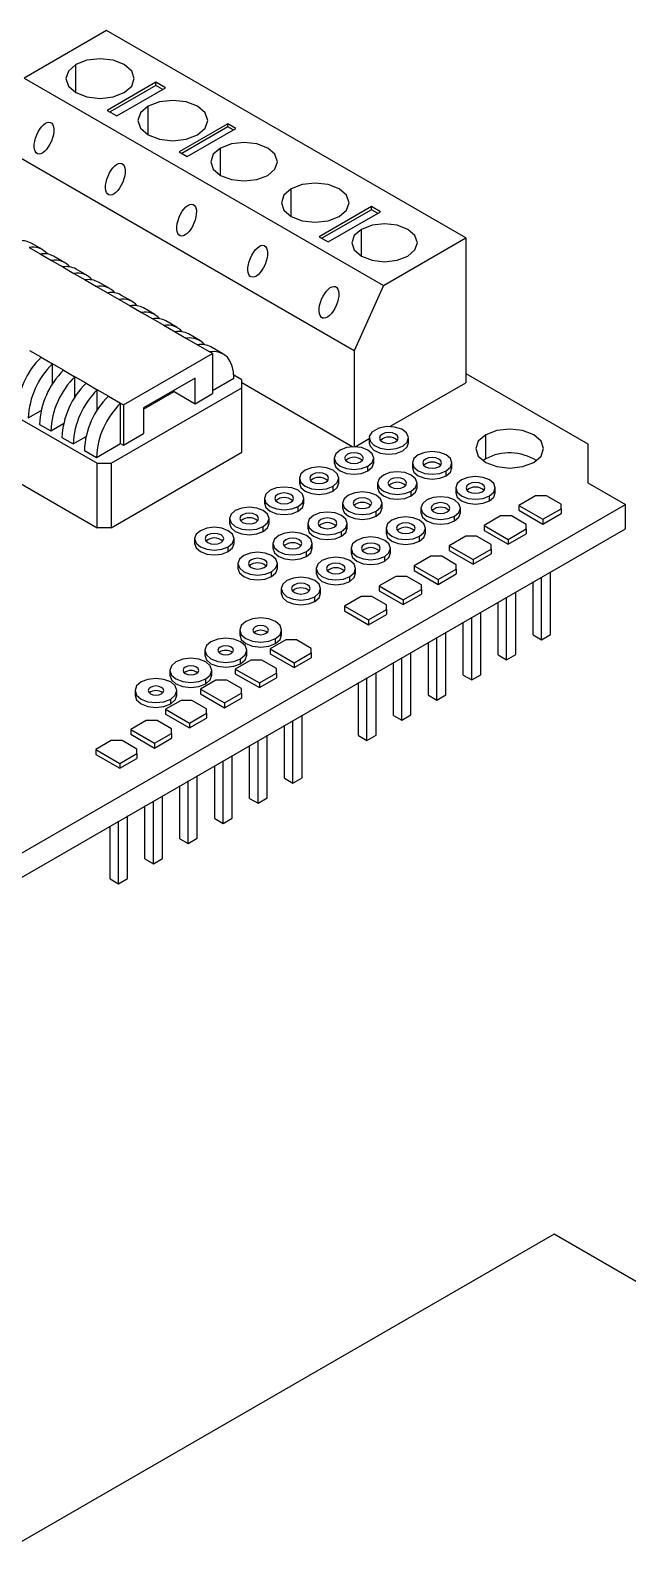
# Model space of a CAD drawing. Header units: millimetres. Extents: x 45 to 155, y 46 to 185.
# Drawn here: x 93.23 to 99.28, y 142.65 to 158.08 of the extents above; entities that cross this region are included whole.
import ezdxf

# ---------------------------------------------------------------- set-up
doc = ezdxf.new("R2010")
doc.units = ezdxf.units.MM

msp = doc.modelspace()

# ---------------------------------------------------------------- linework, layer by layer
at = {"color": 7, "linetype": 'Continuous', "lineweight": 25}
for p, q in [((94.002, 158.083), (93.166, 157.6)), ((97.641, 155.982), (94.002, 158.083)), ((93.166, 157.6), (96.805, 155.499)), ((93.69, 157.454), (93.69, 157.737)), ((94.502, 157.558), (94.008, 157.273)), ((94.502, 157.526), (94.037, 157.257)), ((94.106, 157.217), (94.6, 157.502)), ((94.6, 157.502), (94.502, 157.558)), ((94.502, 157.526), (94.502, 157.558)), ((94.572, 157.486), (94.502, 157.526)), ((94.422, 157.025), (94.422, 157.315)), ((94.008, 157.273), (94.106, 157.217)), ((95.23, 157.138), (94.736, 156.853)), ((95.312, 157.091), (95.23, 157.138)), ((95.23, 157.106), (95.23, 157.138)), ((95.23, 157.106), (94.764, 156.837)), ((94.818, 156.806), (95.312, 157.091)), ((95.283, 157.075), (95.23, 157.106)), ((96.508, 154.838), (92.869, 156.939)), ((94.736, 156.853), (94.818, 156.806)), ((95.156, 156.615), (95.156, 156.891)), ((95.872, 156.197), (95.872, 156.478)), ((96.684, 156.299), (96.155, 155.993)), ((96.684, 156.266), (96.183, 155.977)), ((96.246, 155.94), (96.776, 156.246)), ((96.776, 156.246), (96.684, 156.299)), ((96.684, 156.266), (96.684, 156.299)), ((96.747, 156.23), (96.684, 156.266)), ((96.583, 155.796), (96.583, 156.067)), ((93.352, 155.862), (93.237, 155.928)), ((96.155, 155.993), (96.246, 155.94)), ((96.805, 155.499), (97.641, 155.982)), ((97.641, 155.982), (97.641, 154.513)), ((93.217, 155.884), (93.33, 155.818)), ((93.33, 155.818), (93.445, 155.752)), ((93.445, 155.752), (93.558, 155.687)), ((93.58, 155.73), (93.465, 155.797)), ((93.558, 155.687), (93.672, 155.621)), ((93.672, 155.621), (93.785, 155.555)), ((93.807, 155.599), (93.693, 155.665)), ((93.785, 155.555), (93.9, 155.489)), ((93.9, 155.489), (94.013, 155.424)), ((94.035, 155.468), (93.92, 155.534)), ((96.805, 155.499), (96.508, 154.838)), ((91.121, 155.305), (93.906, 153.697)), ((94.013, 155.424), (94.128, 155.358)), ((94.128, 155.358), (94.241, 155.292)), ((94.263, 155.336), (94.148, 155.402)), ((94.241, 155.292), (94.355, 155.226)), ((94.355, 155.226), (94.469, 155.161)), ((94.49, 155.205), (94.376, 155.271)), ((94.469, 155.161), (94.583, 155.095)), ((94.718, 155.073), (94.603, 155.139)), ((94.583, 155.095), (94.696, 155.03)), ((94.696, 155.03), (94.811, 154.963)), ((94.946, 154.942), (94.831, 155.008)), ((93.338, 154.771), (93.225, 154.837)), ((94.811, 154.963), (94.924, 154.898)), ((94.924, 154.898), (95.047, 154.827)), ((95.075, 154.811), (95.047, 154.827)), ((95.181, 154.806), (95.059, 154.876)), ((96.508, 154.838), (96.508, 153.865)), ((93.338, 154.771), (93.453, 154.705)), ((93.566, 154.64), (93.453, 154.705)), ((93.453, 154.498), (93.453, 154.705)), ((94.172, 154.29), (95.075, 154.811)), ((95.075, 154.811), (95.075, 154.403)), ((91.121, 154.652), (93.906, 153.044)), ((93.566, 154.64), (93.681, 154.574)), ((93.794, 154.509), (93.681, 154.574)), ((93.681, 154.367), (93.681, 154.574)), ((93.794, 154.509), (93.908, 154.442)), ((94.898, 154.559), (94.376, 154.258)), ((94.898, 154.301), (94.898, 154.559)), ((95.075, 154.435), (95.291, 154.56)), ((95.372, 154.543), (95.29, 154.591)), ((95.372, 154.461), (95.372, 154.543)), ((95.372, 154.514), (96.497, 153.864)), ((96.872, 154.068), (97.641, 154.513)), ((97.641, 154.606), (98.877, 153.893)), ((94.021, 154.377), (93.908, 154.442)), ((93.908, 154.235), (93.908, 154.442)), ((94.021, 154.377), (94.144, 154.306)), ((94.048, 153.697), (95.372, 154.461)), ((94.376, 154.244), (94.686, 154.423)), ((94.686, 154.423), (94.686, 154.437)), ((94.686, 154.423), (94.898, 154.301)), ((94.898, 154.301), (95.075, 154.403)), ((95.372, 153.808), (95.372, 154.461)), ((93.209, 154.156), (93.338, 154.231)), ((94.144, 153.898), (94.144, 154.306)), ((94.144, 154.306), (94.172, 154.29)), ((94.172, 154.29), (94.172, 153.882)), ((94.376, 154.258), (94.376, 153.999)), ((93.322, 154.091), (93.437, 154.025)), ((93.437, 154.025), (93.566, 154.1)), ((96.759, 154.052), (96.69, 154.012)), ((93.55, 153.959), (93.664, 153.893)), ((93.664, 153.893), (93.794, 153.968)), ((93.9, 153.757), (94.144, 153.898)), ((94.144, 153.898), (94.172, 153.882)), ((94.172, 153.882), (94.376, 153.999)), ((96.519, 153.864), (96.662, 153.947)), ((96.662, 153.953), (96.662, 153.904)), ((97.061, 153.904), (97.061, 153.953)), ((97.842, 153.741), (97.842, 153.986)), ((98.877, 153.893), (98.877, 153.498)), ((93.777, 153.828), (93.9, 153.757)), ((94.048, 153.044), (95.372, 153.808)), ((96.308, 153.749), (96.308, 153.7)), ((96.708, 153.7), (96.708, 153.749)), ((97.842, 153.741), (97.815, 153.724)), ((93.906, 153.697), (94.048, 153.697)), ((93.906, 153.044), (93.906, 153.697)), ((94.048, 153.697), (94.048, 153.044)), ((96.649, 153.619), (96.649, 153.668)), ((97.1, 153.7), (97.1, 153.651)), ((97.441, 153.57), (97.441, 153.619)), ((97.5, 153.651), (97.5, 153.7)), ((95.955, 153.545), (95.955, 153.496)), ((96.296, 153.415), (96.296, 153.464)), ((96.354, 153.496), (96.354, 153.545)), ((96.747, 153.496), (96.747, 153.447)), ((97.146, 153.447), (97.146, 153.496)), ((97.539, 153.447), (97.539, 153.398)), ((97.938, 153.398), (97.938, 153.447)), ((98.877, 153.498), (99.256, 153.279)), ((89.823, 147.833), (99.256, 153.279)), ((95.601, 153.341), (95.601, 153.292)), ((96.001, 153.292), (96.001, 153.341)), ((96.393, 153.292), (96.393, 153.243)), ((96.793, 153.243), (96.793, 153.292)), ((97.088, 153.366), (97.088, 153.415)), ((97.88, 153.317), (97.88, 153.366)), ((98.346, 153.367), (98.178, 153.27)), ((98.457, 153.367), (98.346, 153.367)), ((98.605, 153.282), (98.457, 153.367)), ((98.605, 153.236), (98.605, 153.282)), ((99.256, 153.034), (99.256, 153.279)), ((95.248, 153.137), (95.248, 153.088)), ((95.647, 153.088), (95.647, 153.137)), ((95.942, 153.211), (95.942, 153.26)), ((96.734, 153.162), (96.734, 153.211)), ((97.185, 153.243), (97.185, 153.194)), ((97.526, 153.113), (97.526, 153.162)), ((97.585, 153.194), (97.585, 153.243)), ((97.993, 153.163), (97.825, 153.066)), ((98.104, 153.163), (97.993, 153.163)), ((98.252, 153.078), (98.104, 153.163)), ((98.178, 153.27), (98.178, 153.221)), ((98.178, 153.27), (98.422, 153.13)), ((98.178, 153.221), (98.422, 153.081)), ((98.422, 153.13), (98.605, 153.236)), ((98.422, 153.081), (98.605, 153.187)), ((98.422, 153.13), (98.422, 153.081)), ((98.605, 153.236), (98.605, 153.187)), ((89.823, 147.588), (99.256, 153.034)), ((94.048, 153.044), (93.906, 153.044)), ((95.589, 153.006), (95.589, 153.055)), ((96.04, 153.088), (96.04, 153.039)), ((96.381, 152.957), (96.381, 153.006)), ((96.439, 153.039), (96.439, 153.088)), ((96.832, 153.039), (96.832, 152.99)), ((97.231, 152.99), (97.231, 153.039)), ((97.825, 153.066), (98.068, 152.926)), ((97.825, 153.066), (97.825, 153.017)), ((97.825, 153.017), (98.068, 152.877)), ((98.068, 152.926), (98.252, 153.032)), ((98.068, 152.877), (98.252, 152.983)), ((98.252, 153.032), (98.252, 153.078)), ((98.252, 153.032), (98.252, 152.983)), ((94.894, 152.933), (94.894, 152.884)), ((95.235, 152.802), (95.235, 152.851)), ((95.294, 152.884), (95.294, 152.933)), ((95.686, 152.884), (95.686, 152.835)), ((96.085, 152.835), (96.085, 152.884)), ((96.478, 152.835), (96.478, 152.786)), ((96.877, 152.786), (96.877, 152.835)), ((97.172, 152.908), (97.172, 152.957)), ((97.639, 152.959), (97.471, 152.862)), ((97.471, 152.862), (97.715, 152.722)), ((97.471, 152.862), (97.471, 152.813)), ((97.471, 152.813), (97.715, 152.673)), ((97.75, 152.959), (97.639, 152.959)), ((97.715, 152.722), (97.898, 152.828)), ((97.898, 152.874), (97.75, 152.959)), ((97.898, 152.828), (97.898, 152.874)), ((97.898, 152.828), (97.898, 152.779)), ((98.068, 152.926), (98.068, 152.877)), ((95.332, 152.68), (95.332, 152.631)), ((95.732, 152.631), (95.732, 152.68)), ((96.027, 152.753), (96.027, 152.802)), ((96.819, 152.704), (96.819, 152.753)), ((97.286, 152.755), (97.118, 152.658)), ((97.118, 152.658), (97.361, 152.518)), ((97.118, 152.658), (97.118, 152.609)), ((97.397, 152.755), (97.286, 152.755)), ((97.544, 152.669), (97.397, 152.755)), ((97.544, 152.623), (97.544, 152.669)), ((97.715, 152.673), (97.898, 152.779)), ((97.715, 152.722), (97.715, 152.673)), ((95.673, 152.549), (95.673, 152.598)), ((96.124, 152.631), (96.124, 152.582)), ((96.465, 152.5), (96.465, 152.549)), ((96.524, 152.582), (96.524, 152.631)), ((96.932, 152.551), (96.764, 152.454)), ((97.043, 152.551), (96.932, 152.551)), ((97.191, 152.465), (97.043, 152.551)), ((97.118, 152.609), (97.361, 152.469)), ((97.361, 152.518), (97.544, 152.623)), ((97.361, 152.469), (97.544, 152.575)), ((97.361, 152.518), (97.361, 152.469)), ((97.544, 152.623), (97.544, 152.575)), ((98.407, 151.909), (98.407, 152.544)), ((98.499, 151.962), (98.499, 152.597)), ((95.771, 152.427), (95.771, 152.378)), ((96.17, 152.378), (96.17, 152.427)), ((96.764, 152.454), (96.764, 152.405)), ((96.764, 152.454), (97.007, 152.314)), ((96.764, 152.405), (97.007, 152.265)), ((97.007, 152.314), (97.191, 152.419)), ((97.007, 152.265), (97.191, 152.37)), ((97.191, 152.419), (97.191, 152.465)), ((97.191, 152.419), (97.191, 152.37)), ((98.146, 151.758), (98.146, 152.393)), ((98.322, 151.958), (98.322, 152.495)), ((96.112, 152.296), (96.112, 152.345)), ((96.579, 152.347), (96.411, 152.25)), ((96.411, 152.25), (96.411, 152.201)), ((96.411, 152.25), (96.654, 152.109)), ((96.411, 152.201), (96.654, 152.06)), ((96.689, 152.347), (96.579, 152.347)), ((96.654, 152.109), (96.837, 152.215)), ((96.837, 152.261), (96.689, 152.347)), ((96.837, 152.215), (96.837, 152.261)), ((96.837, 152.215), (96.837, 152.166)), ((97.007, 152.314), (97.007, 152.265)), ((97.969, 151.754), (97.969, 152.291)), ((98.054, 151.705), (98.054, 152.34)), ((96.654, 152.06), (96.837, 152.166)), ((96.654, 152.109), (96.654, 152.06)), ((97.615, 151.55), (97.615, 152.087)), ((97.7, 151.501), (97.7, 152.136)), ((97.792, 151.554), (97.792, 152.189)), ((95.35, 152.006), (95.35, 151.957)), ((95.816, 151.907), (95.66, 151.816)), ((95.713, 151.871), (95.713, 151.92)), ((95.775, 151.957), (95.775, 152.006)), ((95.927, 151.907), (95.816, 151.907)), ((96.075, 151.821), (95.927, 151.907)), ((97.347, 151.297), (97.347, 151.931)), ((97.438, 151.35), (97.438, 151.985)), ((98.322, 151.958), (98.407, 151.909)), ((98.407, 151.909), (98.499, 151.962)), ((94.997, 151.802), (94.997, 151.753)), ((95.422, 151.753), (95.422, 151.802)), ((95.66, 151.816), (95.66, 151.767)), ((95.66, 151.816), (95.903, 151.676)), ((95.66, 151.767), (95.903, 151.627)), ((95.903, 151.676), (96.075, 151.775)), ((96.075, 151.775), (96.075, 151.821)), ((96.075, 151.775), (96.075, 151.726)), ((97.085, 151.146), (97.085, 151.78)), ((97.262, 151.346), (97.262, 151.883)), ((97.969, 151.754), (98.054, 151.705)), ((98.054, 151.705), (98.146, 151.758)), ((94.643, 151.598), (94.643, 151.549)), ((95.068, 151.549), (95.068, 151.598)), ((95.463, 151.703), (95.306, 151.612)), ((95.306, 151.612), (95.55, 151.472)), ((95.306, 151.612), (95.306, 151.563)), ((95.359, 151.666), (95.359, 151.715)), ((95.574, 151.703), (95.463, 151.703)), ((95.722, 151.617), (95.574, 151.703)), ((95.722, 151.571), (95.722, 151.617)), ((95.903, 151.627), (96.075, 151.726)), ((95.903, 151.676), (95.903, 151.627)), ((96.731, 150.942), (96.731, 151.576)), ((96.908, 151.142), (96.908, 151.678)), ((96.993, 151.093), (96.993, 151.727)), ((95.109, 151.498), (94.953, 151.408)), ((95.006, 151.462), (95.006, 151.511)), ((95.22, 151.498), (95.109, 151.498)), ((95.368, 151.413), (95.22, 151.498)), ((95.306, 151.563), (95.55, 151.423)), ((95.55, 151.472), (95.722, 151.571)), ((95.55, 151.423), (95.722, 151.522)), ((95.55, 151.472), (95.55, 151.423)), ((95.722, 151.571), (95.722, 151.522)), ((96.555, 150.937), (96.555, 151.474)), ((96.639, 150.888), (96.639, 151.523)), ((97.615, 151.55), (97.7, 151.501)), ((97.7, 151.501), (97.792, 151.554)), ((94.29, 151.394), (94.29, 151.345)), ((94.756, 151.294), (94.599, 151.204)), ((94.652, 151.258), (94.652, 151.307)), ((94.714, 151.345), (94.714, 151.394)), ((94.867, 151.294), (94.756, 151.294)), ((95.014, 151.209), (94.867, 151.294)), ((94.953, 151.408), (94.953, 151.359)), ((94.953, 151.408), (95.196, 151.268)), ((94.953, 151.359), (95.196, 151.219)), ((95.196, 151.268), (95.368, 151.367)), ((95.196, 151.219), (95.368, 151.318)), ((95.196, 151.268), (95.196, 151.219)), ((95.368, 151.367), (95.368, 151.413)), ((95.368, 151.367), (95.368, 151.318)), ((97.262, 151.346), (97.347, 151.297)), ((97.347, 151.297), (97.438, 151.35)), ((94.599, 151.204), (94.599, 151.155)), ((94.599, 151.204), (94.843, 151.064)), ((94.599, 151.155), (94.843, 151.015)), ((94.843, 151.064), (95.014, 151.163)), ((94.843, 151.015), (95.014, 151.114)), ((95.014, 151.163), (95.014, 151.209)), ((95.014, 151.163), (95.014, 151.114)), ((95.982, 150.509), (95.982, 151.144)), ((96.908, 151.142), (96.993, 151.093)), ((96.993, 151.093), (97.085, 151.146)), ((94.402, 151.09), (94.246, 151)), ((94.246, 151), (94.246, 150.951)), ((94.246, 151), (94.489, 150.86)), ((94.513, 151.09), (94.402, 151.09)), ((94.489, 150.86), (94.661, 150.959)), ((94.661, 151.005), (94.513, 151.09)), ((94.661, 150.959), (94.661, 151.005)), ((94.661, 150.959), (94.661, 150.91)), ((94.843, 151.064), (94.843, 151.015)), ((95.805, 150.505), (95.805, 151.042)), ((95.89, 150.456), (95.89, 151.091)), ((94.049, 150.886), (93.892, 150.796)), ((94.159, 150.886), (94.049, 150.886)), ((94.307, 150.801), (94.159, 150.886)), ((94.246, 150.951), (94.489, 150.811)), ((94.489, 150.811), (94.661, 150.91)), ((94.489, 150.86), (94.489, 150.811)), ((95.451, 150.301), (95.451, 150.838)), ((95.536, 150.252), (95.536, 150.886)), ((95.628, 150.305), (95.628, 150.94)), ((96.555, 150.937), (96.639, 150.888)), ((96.639, 150.888), (96.731, 150.942)), ((93.892, 150.796), (93.892, 150.747)), ((93.892, 150.796), (94.135, 150.656)), ((93.892, 150.747), (94.135, 150.607)), ((94.135, 150.656), (94.307, 150.755)), ((94.135, 150.607), (94.307, 150.706)), ((94.135, 150.656), (94.135, 150.607)), ((94.307, 150.755), (94.307, 150.801)), ((94.307, 150.755), (94.307, 150.706)), ((95.183, 150.048), (95.183, 150.682)), ((95.275, 150.101), (95.275, 150.735)), ((94.921, 149.897), (94.921, 150.531)), ((95.098, 150.097), (95.098, 150.633)), ((95.805, 150.505), (95.89, 150.456)), ((95.89, 150.456), (95.982, 150.509)), ((94.744, 149.892), (94.744, 150.429)), ((94.829, 149.843), (94.829, 150.478)), ((94.391, 149.688), (94.391, 150.225)), ((94.476, 149.639), (94.476, 150.274)), ((94.568, 149.692), (94.568, 150.327)), ((95.451, 150.301), (95.536, 150.252)), ((95.536, 150.252), (95.628, 150.305)), ((94.122, 149.435), (94.122, 150.07)), ((94.214, 149.488), (94.214, 150.123)), ((95.098, 150.097), (95.183, 150.048)), ((95.183, 150.048), (95.275, 150.101)), ((94.037, 149.484), (94.037, 150.021)), ((94.744, 149.892), (94.829, 149.843)), ((94.829, 149.843), (94.921, 149.897)), ((94.391, 149.688), (94.476, 149.639)), ((94.476, 149.639), (94.568, 149.692)), ((94.037, 149.484), (94.122, 149.435)), ((94.122, 149.435), (94.214, 149.488)), ((98.536, 145.883), (83.255, 137.062)), ((105.086, 142.101), (98.536, 145.883))]:
    msp.add_line(p, q, dxfattribs=at)
at = {"color": 7, "linetype": 'Continuous', "lineweight": 25, "flags": 128}
for points in [[(93.69, 157.737), (93.615, 157.672), (93.589, 157.596), (93.615, 157.519), (93.69, 157.454), (93.803, 157.41), (93.936, 157.395), (94.069, 157.41), (94.181, 157.454), (94.257, 157.519), (94.283, 157.596), (94.257, 157.672), (94.181, 157.737), (94.069, 157.781), (93.936, 157.796), (93.803, 157.781), (93.69, 157.737)], [(94.422, 157.315), (94.346, 157.248), (94.319, 157.17), (94.346, 157.092), (94.422, 157.025), (94.537, 156.981), (94.673, 156.966), (94.809, 156.981), (94.923, 157.025), (95, 157.092), (95.027, 157.17), (95, 157.248), (94.923, 157.315), (94.809, 157.359), (94.673, 157.374), (94.537, 157.359), (94.422, 157.315)], [(95.156, 156.891), (95.083, 156.828), (95.057, 156.753), (95.083, 156.679), (95.156, 156.615), (95.266, 156.573), (95.395, 156.558), (95.524, 156.573), (95.634, 156.615), (95.707, 156.679), (95.733, 156.753), (95.707, 156.828), (95.634, 156.891), (95.524, 156.933), (95.395, 156.948), (95.266, 156.933), (95.156, 156.891)], [(95.872, 156.478), (95.798, 156.413), (95.772, 156.338), (95.798, 156.262), (95.872, 156.197), (95.984, 156.154), (96.115, 156.139), (96.247, 156.154), (96.358, 156.197), (96.432, 156.262), (96.459, 156.338), (96.432, 156.413), (96.358, 156.478), (96.247, 156.521), (96.115, 156.536), (95.984, 156.521), (95.872, 156.478)], [(96.583, 156.067), (96.511, 156.005), (96.486, 155.932), (96.511, 155.859), (96.583, 155.796), (96.691, 155.755), (96.818, 155.74), (96.945, 155.755), (97.052, 155.796), (97.124, 155.859), (97.15, 155.932), (97.124, 156.005), (97.052, 156.067), (96.945, 156.109), (96.818, 156.124), (96.691, 156.109), (96.583, 156.067)], [(95.291, 154.56), (95.287, 154.624), (95.274, 154.681), (95.253, 154.73), (95.225, 154.771), (95.189, 154.801), (95.146, 154.821), (95.099, 154.83), (95.047, 154.827)], [(96.69, 154.012), (96.663, 153.968), (96.67, 153.92), (96.709, 153.879), (96.774, 153.85), (96.853, 153.838), (96.934, 153.846), (97.003, 153.872), (97.048, 153.911), (97.061, 153.958), (97.041, 154.004), (96.991, 154.041), (96.919, 154.064), (96.837, 154.068), (96.759, 154.052)], [(96.662, 153.904), (96.67, 153.871), (96.709, 153.83), (96.774, 153.801), (96.853, 153.789), (96.934, 153.797), (97.003, 153.823), (97.048, 153.862), (97.061, 153.904)], [(96.928, 153.915), (96.949, 153.932), (96.956, 153.953), (96.949, 153.974), (96.928, 153.992), (96.898, 154.004), (96.862, 154.008), (96.825, 154.004), (96.795, 153.992), (96.774, 153.974), (96.767, 153.953), (96.774, 153.932), (96.795, 153.915), (96.825, 153.903), (96.862, 153.899), (96.898, 153.903), (96.928, 153.915)], [(97.842, 153.986), (97.767, 153.922), (97.741, 153.846), (97.767, 153.77), (97.842, 153.706), (97.953, 153.663), (98.085, 153.648), (98.216, 153.663), (98.328, 153.706), (98.402, 153.77), (98.428, 153.846), (98.402, 153.922), (98.328, 153.986), (98.216, 154.029), (98.085, 154.044), (97.953, 154.029), (97.842, 153.986)], [(96.649, 153.668), (96.693, 153.705), (96.708, 153.749), (96.693, 153.793), (96.649, 153.831), (96.584, 153.856), (96.508, 153.865), (96.432, 153.856), (96.367, 153.831), (96.324, 153.793), (96.308, 153.749), (96.324, 153.705), (96.367, 153.668), (96.432, 153.643), (96.508, 153.634), (96.584, 153.643), (96.649, 153.668)], [(96.575, 153.711), (96.595, 153.728), (96.603, 153.749), (96.595, 153.77), (96.575, 153.788), (96.544, 153.8), (96.508, 153.804), (96.472, 153.8), (96.441, 153.788), (96.421, 153.77), (96.413, 153.749), (96.421, 153.728), (96.441, 153.711), (96.472, 153.699), (96.508, 153.695), (96.544, 153.699), (96.575, 153.711)], [(97.441, 153.619), (97.484, 153.656), (97.5, 153.7), (97.484, 153.744), (97.441, 153.782), (97.376, 153.807), (97.3, 153.816), (97.224, 153.807), (97.159, 153.782), (97.115, 153.744), (97.1, 153.7), (97.115, 153.656), (97.159, 153.619), (97.224, 153.594), (97.3, 153.585), (97.376, 153.594), (97.441, 153.619)], [(97.367, 153.662), (97.387, 153.679), (97.395, 153.7), (97.387, 153.721), (97.367, 153.739), (97.336, 153.751), (97.3, 153.755), (97.264, 153.751), (97.233, 153.739), (97.213, 153.721), (97.205, 153.7), (97.213, 153.679), (97.233, 153.662), (97.264, 153.65), (97.3, 153.646), (97.336, 153.65), (97.367, 153.662)], [(96.296, 153.464), (96.339, 153.501), (96.354, 153.545), (96.339, 153.589), (96.296, 153.627), (96.231, 153.652), (96.154, 153.66), (96.078, 153.652), (96.013, 153.627), (95.97, 153.589), (95.955, 153.545), (95.97, 153.501), (96.013, 153.464), (96.078, 153.439), (96.154, 153.43), (96.231, 153.439), (96.296, 153.464)], [(96.221, 153.507), (96.242, 153.524), (96.249, 153.545), (96.242, 153.566), (96.221, 153.584), (96.191, 153.596), (96.154, 153.6), (96.118, 153.596), (96.088, 153.584), (96.067, 153.566), (96.06, 153.545), (96.067, 153.524), (96.088, 153.507), (96.118, 153.495), (96.154, 153.491), (96.191, 153.495), (96.221, 153.507)], [(96.308, 153.7), (96.324, 153.656), (96.367, 153.619), (96.432, 153.594), (96.508, 153.585), (96.584, 153.594), (96.649, 153.619)], [(96.649, 153.619), (96.693, 153.656), (96.708, 153.7)], [(97.088, 153.415), (97.131, 153.452), (97.146, 153.496), (97.131, 153.54), (97.088, 153.578), (97.023, 153.603), (96.946, 153.611), (96.87, 153.603), (96.805, 153.578), (96.762, 153.54), (96.747, 153.496), (96.762, 153.452), (96.805, 153.415), (96.87, 153.39), (96.946, 153.381), (97.023, 153.39), (97.088, 153.415)], [(97.1, 153.651), (97.115, 153.607), (97.159, 153.57), (97.224, 153.545), (97.3, 153.536), (97.376, 153.545), (97.441, 153.57)], [(97.441, 153.57), (97.484, 153.607), (97.5, 153.651)], [(95.942, 153.26), (95.985, 153.297), (96.001, 153.341), (95.985, 153.385), (95.942, 153.423), (95.877, 153.448), (95.801, 153.456), (95.724, 153.448), (95.66, 153.423), (95.616, 153.385), (95.601, 153.341), (95.616, 153.297), (95.66, 153.26), (95.724, 153.235), (95.801, 153.226), (95.877, 153.235), (95.942, 153.26)], [(95.955, 153.496), (95.97, 153.452), (96.013, 153.415), (96.078, 153.39), (96.154, 153.381), (96.231, 153.39), (96.296, 153.415)], [(96.296, 153.415), (96.339, 153.452), (96.354, 153.496)], [(96.747, 153.447), (96.762, 153.403), (96.805, 153.366), (96.87, 153.341), (96.946, 153.332), (97.023, 153.341), (97.088, 153.366)], [(97.013, 153.458), (97.034, 153.475), (97.041, 153.496), (97.034, 153.517), (97.013, 153.535), (96.983, 153.547), (96.946, 153.551), (96.91, 153.547), (96.88, 153.535), (96.859, 153.517), (96.852, 153.496), (96.859, 153.475), (96.88, 153.458), (96.91, 153.446), (96.946, 153.442), (96.983, 153.446), (97.013, 153.458)], [(97.088, 153.366), (97.131, 153.403), (97.146, 153.447)], [(97.88, 153.366), (97.923, 153.403), (97.938, 153.447), (97.923, 153.491), (97.88, 153.529), (97.815, 153.554), (97.738, 153.562), (97.662, 153.554), (97.597, 153.529), (97.554, 153.491), (97.539, 153.447), (97.554, 153.403), (97.597, 153.366), (97.662, 153.341), (97.738, 153.332), (97.815, 153.341), (97.88, 153.366)], [(97.805, 153.409), (97.826, 153.426), (97.833, 153.447), (97.826, 153.468), (97.805, 153.486), (97.775, 153.498), (97.738, 153.502), (97.702, 153.498), (97.672, 153.486), (97.651, 153.468), (97.644, 153.447), (97.651, 153.426), (97.672, 153.409), (97.702, 153.397), (97.738, 153.393), (97.775, 153.397), (97.805, 153.409)], [(95.601, 153.292), (95.616, 153.248), (95.66, 153.211), (95.724, 153.186), (95.801, 153.177), (95.877, 153.186), (95.942, 153.211)], [(95.868, 153.302), (95.888, 153.32), (95.895, 153.341), (95.888, 153.362), (95.868, 153.38), (95.837, 153.391), (95.801, 153.396), (95.765, 153.391), (95.734, 153.38), (95.714, 153.362), (95.706, 153.341), (95.714, 153.32), (95.734, 153.302), (95.765, 153.291), (95.801, 153.286), (95.837, 153.291), (95.868, 153.302)], [(95.942, 153.211), (95.985, 153.248), (96.001, 153.292)], [(96.734, 153.211), (96.777, 153.248), (96.793, 153.292), (96.777, 153.336), (96.734, 153.374), (96.669, 153.399), (96.593, 153.407), (96.516, 153.399), (96.452, 153.374), (96.408, 153.336), (96.393, 153.292), (96.408, 153.248), (96.452, 153.211), (96.516, 153.186), (96.593, 153.177), (96.669, 153.186), (96.734, 153.211)], [(96.66, 153.253), (96.68, 153.271), (96.687, 153.292), (96.68, 153.313), (96.66, 153.331), (96.629, 153.342), (96.593, 153.347), (96.557, 153.342), (96.526, 153.331), (96.505, 153.313), (96.498, 153.292), (96.505, 153.271), (96.526, 153.253), (96.557, 153.242), (96.593, 153.237), (96.629, 153.242), (96.66, 153.253)], [(97.526, 153.162), (97.569, 153.199), (97.585, 153.243), (97.569, 153.287), (97.526, 153.325), (97.461, 153.35), (97.385, 153.358), (97.308, 153.35), (97.244, 153.325), (97.2, 153.287), (97.185, 153.243), (97.2, 153.199), (97.244, 153.162), (97.308, 153.137), (97.385, 153.128), (97.461, 153.137), (97.526, 153.162)], [(97.452, 153.204), (97.472, 153.222), (97.479, 153.243), (97.472, 153.264), (97.452, 153.282), (97.421, 153.294), (97.385, 153.298), (97.349, 153.294), (97.318, 153.282), (97.297, 153.264), (97.29, 153.243), (97.297, 153.222), (97.318, 153.204), (97.349, 153.193), (97.385, 153.188), (97.421, 153.193), (97.452, 153.204)], [(97.539, 153.398), (97.554, 153.354), (97.597, 153.317), (97.662, 153.292), (97.738, 153.283), (97.815, 153.292), (97.88, 153.317)], [(97.88, 153.317), (97.923, 153.354), (97.938, 153.398)], [(95.589, 153.055), (95.632, 153.093), (95.647, 153.137), (95.632, 153.181), (95.589, 153.218), (95.524, 153.243), (95.447, 153.252), (95.371, 153.243), (95.306, 153.218), (95.263, 153.181), (95.248, 153.137), (95.263, 153.093), (95.306, 153.055), (95.371, 153.03), (95.447, 153.022), (95.524, 153.03), (95.589, 153.055)], [(95.514, 153.098), (95.535, 153.116), (95.542, 153.137), (95.535, 153.158), (95.514, 153.176), (95.484, 153.187), (95.447, 153.192), (95.411, 153.187), (95.38, 153.176), (95.36, 153.158), (95.353, 153.137), (95.36, 153.116), (95.38, 153.098), (95.411, 153.086), (95.447, 153.082), (95.484, 153.086), (95.514, 153.098)], [(96.381, 153.006), (96.424, 153.044), (96.439, 153.088), (96.424, 153.132), (96.381, 153.169), (96.316, 153.194), (96.239, 153.203), (96.163, 153.194), (96.098, 153.169), (96.055, 153.132), (96.04, 153.088), (96.055, 153.044), (96.098, 153.006), (96.163, 152.981), (96.239, 152.973), (96.316, 152.981), (96.381, 153.006)], [(96.306, 153.049), (96.327, 153.067), (96.334, 153.088), (96.327, 153.109), (96.306, 153.127), (96.276, 153.138), (96.239, 153.143), (96.203, 153.138), (96.172, 153.127), (96.152, 153.109), (96.145, 153.088), (96.152, 153.067), (96.172, 153.049), (96.203, 153.038), (96.239, 153.033), (96.276, 153.038), (96.306, 153.049)], [(96.393, 153.243), (96.408, 153.199), (96.452, 153.162), (96.516, 153.137), (96.593, 153.128), (96.669, 153.137), (96.734, 153.162)], [(96.734, 153.162), (96.777, 153.199), (96.793, 153.243)], [(97.172, 152.957), (97.216, 152.995), (97.231, 153.039), (97.216, 153.083), (97.172, 153.12), (97.108, 153.145), (97.031, 153.154), (96.955, 153.145), (96.89, 153.12), (96.847, 153.083), (96.832, 153.039), (96.847, 152.995), (96.89, 152.957), (96.955, 152.932), (97.031, 152.924), (97.108, 152.932), (97.172, 152.957)], [(97.185, 153.194), (97.2, 153.15), (97.244, 153.113), (97.308, 153.088), (97.385, 153.079), (97.461, 153.088), (97.526, 153.113)], [(97.526, 153.113), (97.569, 153.15), (97.585, 153.194)], [(95.235, 152.851), (95.278, 152.889), (95.294, 152.933), (95.278, 152.977), (95.235, 153.014), (95.17, 153.039), (95.094, 153.048), (95.017, 153.039), (94.953, 153.014), (94.909, 152.977), (94.894, 152.933), (94.909, 152.889), (94.953, 152.851), (95.017, 152.826), (95.094, 152.818), (95.17, 152.826), (95.235, 152.851)], [(95.161, 152.894), (95.181, 152.912), (95.188, 152.933), (95.181, 152.954), (95.161, 152.971), (95.13, 152.983), (95.094, 152.987), (95.058, 152.983), (95.027, 152.971), (95.006, 152.954), (94.999, 152.933), (95.006, 152.912), (95.027, 152.894), (95.058, 152.882), (95.094, 152.878), (95.13, 152.882), (95.161, 152.894)], [(95.248, 153.088), (95.263, 153.044), (95.306, 153.006), (95.371, 152.981), (95.447, 152.973), (95.524, 152.981), (95.589, 153.006)], [(95.589, 153.006), (95.632, 153.044), (95.647, 153.088)], [(96.027, 152.802), (96.07, 152.84), (96.085, 152.884), (96.07, 152.928), (96.027, 152.965), (95.962, 152.99), (95.886, 152.999), (95.809, 152.99), (95.745, 152.965), (95.701, 152.928), (95.686, 152.884), (95.701, 152.84), (95.745, 152.802), (95.809, 152.777), (95.886, 152.769), (95.962, 152.777), (96.027, 152.802)], [(96.04, 153.039), (96.055, 152.995), (96.098, 152.957), (96.163, 152.932), (96.239, 152.924), (96.316, 152.932), (96.381, 152.957)], [(96.381, 152.957), (96.424, 152.995), (96.439, 153.039)], [(96.832, 152.99), (96.847, 152.946), (96.89, 152.908), (96.955, 152.883), (97.031, 152.875), (97.108, 152.883), (97.172, 152.908)], [(97.098, 153), (97.119, 153.018), (97.126, 153.039), (97.119, 153.06), (97.098, 153.078), (97.067, 153.089), (97.031, 153.094), (96.995, 153.089), (96.964, 153.078), (96.944, 153.06), (96.937, 153.039), (96.944, 153.018), (96.964, 153), (96.995, 152.989), (97.031, 152.984), (97.067, 152.989), (97.098, 153)], [(97.172, 152.908), (97.216, 152.946), (97.231, 152.99)], [(94.894, 152.884), (94.909, 152.84), (94.953, 152.802), (95.017, 152.777), (95.094, 152.769), (95.17, 152.777), (95.235, 152.802)], [(95.235, 152.802), (95.278, 152.84), (95.294, 152.884)], [(95.686, 152.835), (95.701, 152.791), (95.745, 152.753), (95.809, 152.728), (95.886, 152.72), (95.962, 152.728), (96.027, 152.753)], [(95.953, 152.845), (95.973, 152.863), (95.98, 152.884), (95.973, 152.905), (95.953, 152.922), (95.922, 152.934), (95.886, 152.938), (95.85, 152.934), (95.819, 152.922), (95.798, 152.905), (95.791, 152.884), (95.798, 152.863), (95.819, 152.845), (95.85, 152.833), (95.886, 152.829), (95.922, 152.833), (95.953, 152.845)], [(96.027, 152.753), (96.07, 152.791), (96.085, 152.835)], [(96.819, 152.753), (96.862, 152.791), (96.877, 152.835), (96.862, 152.879), (96.819, 152.916), (96.754, 152.941), (96.678, 152.95), (96.601, 152.941), (96.537, 152.916), (96.493, 152.879), (96.478, 152.835), (96.493, 152.791), (96.537, 152.753), (96.601, 152.728), (96.678, 152.72), (96.754, 152.728), (96.819, 152.753)], [(96.745, 152.796), (96.765, 152.814), (96.772, 152.835), (96.765, 152.856), (96.745, 152.873), (96.714, 152.885), (96.678, 152.889), (96.642, 152.885), (96.611, 152.873), (96.59, 152.856), (96.583, 152.835), (96.59, 152.814), (96.611, 152.796), (96.642, 152.784), (96.678, 152.78), (96.714, 152.784), (96.745, 152.796)], [(95.673, 152.598), (95.717, 152.636), (95.732, 152.68), (95.717, 152.724), (95.673, 152.761), (95.609, 152.786), (95.532, 152.795), (95.456, 152.786), (95.391, 152.761), (95.348, 152.724), (95.332, 152.68), (95.348, 152.636), (95.391, 152.598), (95.456, 152.573), (95.532, 152.564), (95.609, 152.573), (95.673, 152.598)], [(95.599, 152.641), (95.62, 152.659), (95.627, 152.68), (95.62, 152.701), (95.599, 152.718), (95.568, 152.73), (95.532, 152.734), (95.496, 152.73), (95.465, 152.718), (95.445, 152.701), (95.438, 152.68), (95.445, 152.659), (95.465, 152.641), (95.496, 152.629), (95.532, 152.625), (95.568, 152.629), (95.599, 152.641)], [(96.465, 152.549), (96.509, 152.587), (96.524, 152.631), (96.509, 152.675), (96.465, 152.712), (96.401, 152.737), (96.324, 152.746), (96.248, 152.737), (96.183, 152.712), (96.14, 152.675), (96.124, 152.631), (96.14, 152.587), (96.183, 152.549), (96.248, 152.524), (96.324, 152.515), (96.401, 152.524), (96.465, 152.549)], [(96.391, 152.592), (96.412, 152.61), (96.419, 152.631), (96.412, 152.652), (96.391, 152.669), (96.36, 152.681), (96.324, 152.685), (96.288, 152.681), (96.257, 152.669), (96.237, 152.652), (96.23, 152.631), (96.237, 152.61), (96.257, 152.592), (96.288, 152.58), (96.324, 152.576), (96.36, 152.58), (96.391, 152.592)], [(96.478, 152.786), (96.493, 152.742), (96.537, 152.704), (96.601, 152.679), (96.678, 152.671), (96.754, 152.679), (96.819, 152.704)], [(96.819, 152.704), (96.862, 152.742), (96.877, 152.786)], [(95.332, 152.631), (95.348, 152.587), (95.391, 152.549), (95.456, 152.524), (95.532, 152.515), (95.609, 152.524), (95.673, 152.549)], [(95.673, 152.549), (95.717, 152.587), (95.732, 152.631)], [(96.112, 152.345), (96.155, 152.383), (96.17, 152.427), (96.155, 152.471), (96.112, 152.508), (96.047, 152.533), (95.971, 152.542), (95.894, 152.533), (95.829, 152.508), (95.786, 152.471), (95.771, 152.427), (95.786, 152.383), (95.829, 152.345), (95.894, 152.32), (95.971, 152.311), (96.047, 152.32), (96.112, 152.345)], [(96.124, 152.582), (96.14, 152.538), (96.183, 152.5), (96.248, 152.475), (96.324, 152.466), (96.401, 152.475), (96.465, 152.5)], [(96.465, 152.5), (96.509, 152.538), (96.524, 152.582)], [(95.771, 152.378), (95.786, 152.334), (95.829, 152.296), (95.894, 152.271), (95.971, 152.262), (96.047, 152.271), (96.112, 152.296)], [(96.037, 152.388), (96.058, 152.406), (96.065, 152.427), (96.058, 152.448), (96.037, 152.465), (96.007, 152.477), (95.971, 152.481), (95.934, 152.477), (95.904, 152.465), (95.883, 152.448), (95.876, 152.427), (95.883, 152.406), (95.904, 152.388), (95.934, 152.376), (95.971, 152.372), (96.007, 152.376), (96.037, 152.388)], [(96.112, 152.296), (96.155, 152.334), (96.17, 152.378)], [(95.713, 151.92), (95.759, 151.959), (95.775, 152.006), (95.759, 152.053), (95.713, 152.093), (95.644, 152.12), (95.563, 152.129), (95.481, 152.12), (95.412, 152.093), (95.366, 152.053), (95.35, 152.006), (95.366, 151.959), (95.412, 151.92), (95.481, 151.893), (95.563, 151.884), (95.644, 151.893), (95.713, 151.92)], [(95.619, 151.974), (95.636, 151.989), (95.642, 152.006), (95.636, 152.024), (95.619, 152.039), (95.593, 152.049), (95.563, 152.052), (95.532, 152.049), (95.507, 152.039), (95.489, 152.024), (95.483, 152.006), (95.489, 151.989), (95.507, 151.974), (95.532, 151.964), (95.563, 151.96), (95.593, 151.964), (95.619, 151.974)], [(95.359, 151.715), (95.405, 151.755), (95.422, 151.802), (95.405, 151.849), (95.359, 151.889), (95.29, 151.915), (95.209, 151.925), (95.128, 151.915), (95.059, 151.889), (95.013, 151.849), (94.997, 151.802), (95.013, 151.755), (95.059, 151.715), (95.128, 151.689), (95.209, 151.679), (95.29, 151.689), (95.359, 151.715)], [(95.35, 151.957), (95.366, 151.91), (95.412, 151.871), (95.481, 151.844), (95.563, 151.835), (95.644, 151.844), (95.713, 151.871)], [(95.713, 151.871), (95.759, 151.91), (95.775, 151.957)], [(94.997, 151.753), (95.013, 151.706), (95.059, 151.666), (95.128, 151.64), (95.209, 151.63), (95.29, 151.64), (95.359, 151.666)], [(95.265, 151.77), (95.282, 151.785), (95.288, 151.802), (95.282, 151.82), (95.265, 151.835), (95.239, 151.844), (95.209, 151.848), (95.179, 151.844), (95.153, 151.835), (95.136, 151.82), (95.13, 151.802), (95.136, 151.785), (95.153, 151.77), (95.179, 151.76), (95.209, 151.756), (95.239, 151.76), (95.265, 151.77)], [(95.359, 151.666), (95.405, 151.706), (95.422, 151.753)], [(95.006, 151.511), (95.052, 151.551), (95.068, 151.598), (95.052, 151.645), (95.006, 151.685), (94.937, 151.711), (94.856, 151.721), (94.774, 151.711), (94.705, 151.685), (94.659, 151.645), (94.643, 151.598), (94.659, 151.551), (94.705, 151.511), (94.774, 151.485), (94.856, 151.475), (94.937, 151.485), (95.006, 151.511)], [(94.912, 151.566), (94.929, 151.58), (94.935, 151.598), (94.929, 151.616), (94.912, 151.63), (94.886, 151.64), (94.856, 151.644), (94.825, 151.64), (94.799, 151.63), (94.782, 151.616), (94.776, 151.598), (94.782, 151.58), (94.799, 151.566), (94.825, 151.556), (94.856, 151.552), (94.886, 151.556), (94.912, 151.566)], [(94.652, 151.307), (94.698, 151.347), (94.714, 151.394), (94.698, 151.441), (94.652, 151.481), (94.583, 151.507), (94.502, 151.517), (94.421, 151.507), (94.352, 151.481), (94.306, 151.441), (94.29, 151.394), (94.306, 151.347), (94.352, 151.307), (94.421, 151.281), (94.502, 151.271), (94.583, 151.281), (94.652, 151.307)], [(94.558, 151.362), (94.575, 151.376), (94.581, 151.394), (94.575, 151.411), (94.558, 151.426), (94.532, 151.436), (94.502, 151.44), (94.472, 151.436), (94.446, 151.426), (94.429, 151.411), (94.423, 151.394), (94.429, 151.376), (94.446, 151.362), (94.472, 151.352), (94.502, 151.348), (94.532, 151.352), (94.558, 151.362)], [(94.643, 151.549), (94.659, 151.502), (94.705, 151.462), (94.774, 151.436), (94.856, 151.426), (94.937, 151.436), (95.006, 151.462)], [(95.006, 151.462), (95.052, 151.502), (95.068, 151.549)], [(94.29, 151.345), (94.306, 151.298), (94.352, 151.258), (94.421, 151.232), (94.502, 151.222), (94.583, 151.232), (94.652, 151.258)], [(94.652, 151.258), (94.698, 151.298), (94.714, 151.345)]]:
    msp.add_lwpolyline(points, dxfattribs=at)
at = {"color": 7, "linetype": 'Continuous', "lineweight": 25}
for centre, radius, start, end in [((93.139, 155.75), 0.203, 61.2151, 100.4766), ((93.255, 155.695), 0.192, 39.9714, 101.3559), ((93.367, 155.618), 0.203, 61.2151, 100.4766), ((93.483, 155.564), 0.192, 39.9714, 101.3559), ((93.595, 155.487), 0.203, 61.2151, 100.4766), ((93.71, 155.432), 0.192, 39.9714, 101.3559), ((93.822, 155.355), 0.203, 61.2151, 100.4766), ((93.938, 155.301), 0.192, 39.9714, 101.3559), ((94.05, 155.224), 0.203, 61.2151, 100.4766), ((94.166, 155.169), 0.192, 39.9714, 101.3559), ((94.278, 155.093), 0.203, 61.2151, 100.4766), ((94.393, 155.038), 0.192, 39.9714, 101.3559), ((94.506, 154.961), 0.203, 61.2151, 100.4766), ((94.621, 154.906), 0.192, 40.0935, 101.356), ((94.733, 154.83), 0.203, 61.2151, 100.4766), ((94.849, 154.775), 0.192, 39.9714, 101.3559), ((94.961, 154.698), 0.203, 61.2151, 100.4766), ((93.915, 154.186), 0.822, 134.5921, 177.4825), ((94.03, 154.12), 0.822, 134.5921, 177.4825), ((94.143, 154.055), 0.822, 134.5921, 177.4825), ((94.258, 153.989), 0.822, 134.5921, 177.4825), ((94.371, 153.923), 0.822, 134.5921, 177.4825), ((94.485, 153.857), 0.822, 134.5921, 177.4825), ((94.598, 153.792), 0.822, 134.5921, 177.4825), ((94.721, 153.721), 0.822, 134.5921, 177.4825), ((96.862, 153.836), 0.126, 47.7187, 132.2813), ((96.508, 153.632), 0.126, 47.7187, 132.2813), ((98.083, 153.298), 0.505, 57.4774, 118.5593), ((97.3, 153.583), 0.126, 47.7187, 132.2813), ((96.154, 153.428), 0.126, 47.7187, 132.2813), ((96.946, 153.379), 0.126, 47.7187, 132.2813), ((97.738, 153.33), 0.126, 47.7187, 132.2813), ((95.801, 153.224), 0.126, 47.7187, 132.2813), ((96.593, 153.175), 0.126, 47.7187, 132.2813), ((95.447, 153.019), 0.126, 47.7187, 132.2813), ((97.385, 153.126), 0.126, 47.7187, 132.2813), ((96.239, 152.97), 0.126, 47.7187, 132.2813), ((97.031, 152.922), 0.126, 47.7187, 132.2813), ((95.094, 152.815), 0.126, 47.7187, 132.2813), ((95.886, 152.766), 0.126, 47.7187, 132.2813), ((96.678, 152.717), 0.126, 47.7187, 132.2813), ((95.532, 152.562), 0.126, 47.7187, 132.2813), ((96.324, 152.513), 0.126, 47.7187, 132.2813), ((95.971, 152.309), 0.126, 47.7187, 132.2813), ((95.563, 151.896), 0.109, 52.0131, 127.9869), ((95.209, 151.692), 0.109, 52.0131, 127.9869), ((94.856, 151.488), 0.109, 52.0131, 127.9869), ((94.502, 151.284), 0.109, 52.0131, 127.9869)]:
    msp.add_arc(centre, radius, start, end, dxfattribs=at)
for centre in [(93.369, 156.993), (94.091, 156.577), (94.812, 156.16), (95.533, 155.744), (96.254, 155.328)]:
    msp.add_ellipse(centre, major_axis=(0.066, 0.159), ratio=0.469273, dxfattribs=at)

doc.saveas('drawing.dxf')
